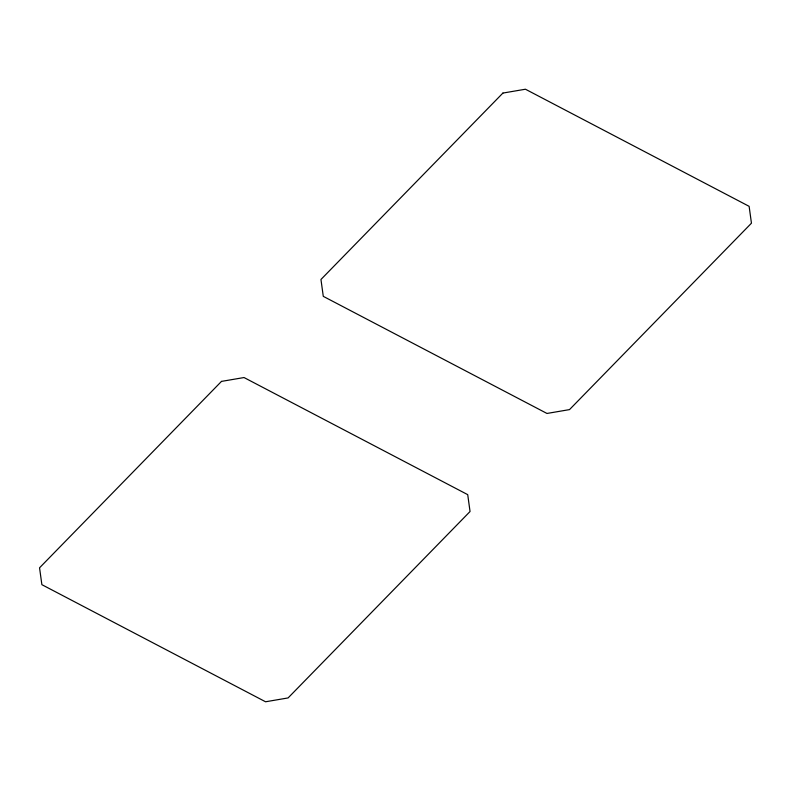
<?xml version="1.0" encoding="UTF-8"?>
<svg xmlns="http://www.w3.org/2000/svg" width="791" height="791" viewBox="0 0 791 791"><rect width="100%" height="100%" fill="white"/><g stroke="black" fill="none" stroke-linecap="round" stroke-linejoin="round"><path stroke-width="1.19" d="M221.49 381.391L39.55 567.809L41.874 584.668L265.558 701.775L288.092 697.929L470.042 511.52L467.718 494.652L244.024 377.544L221.49 381.391M502.908 93.071L320.958 279.48L323.282 296.348L546.977 413.456L569.51 409.609L751.45 223.191L749.126 206.332L525.442 89.225L502.908 93.071"/></g></svg>
